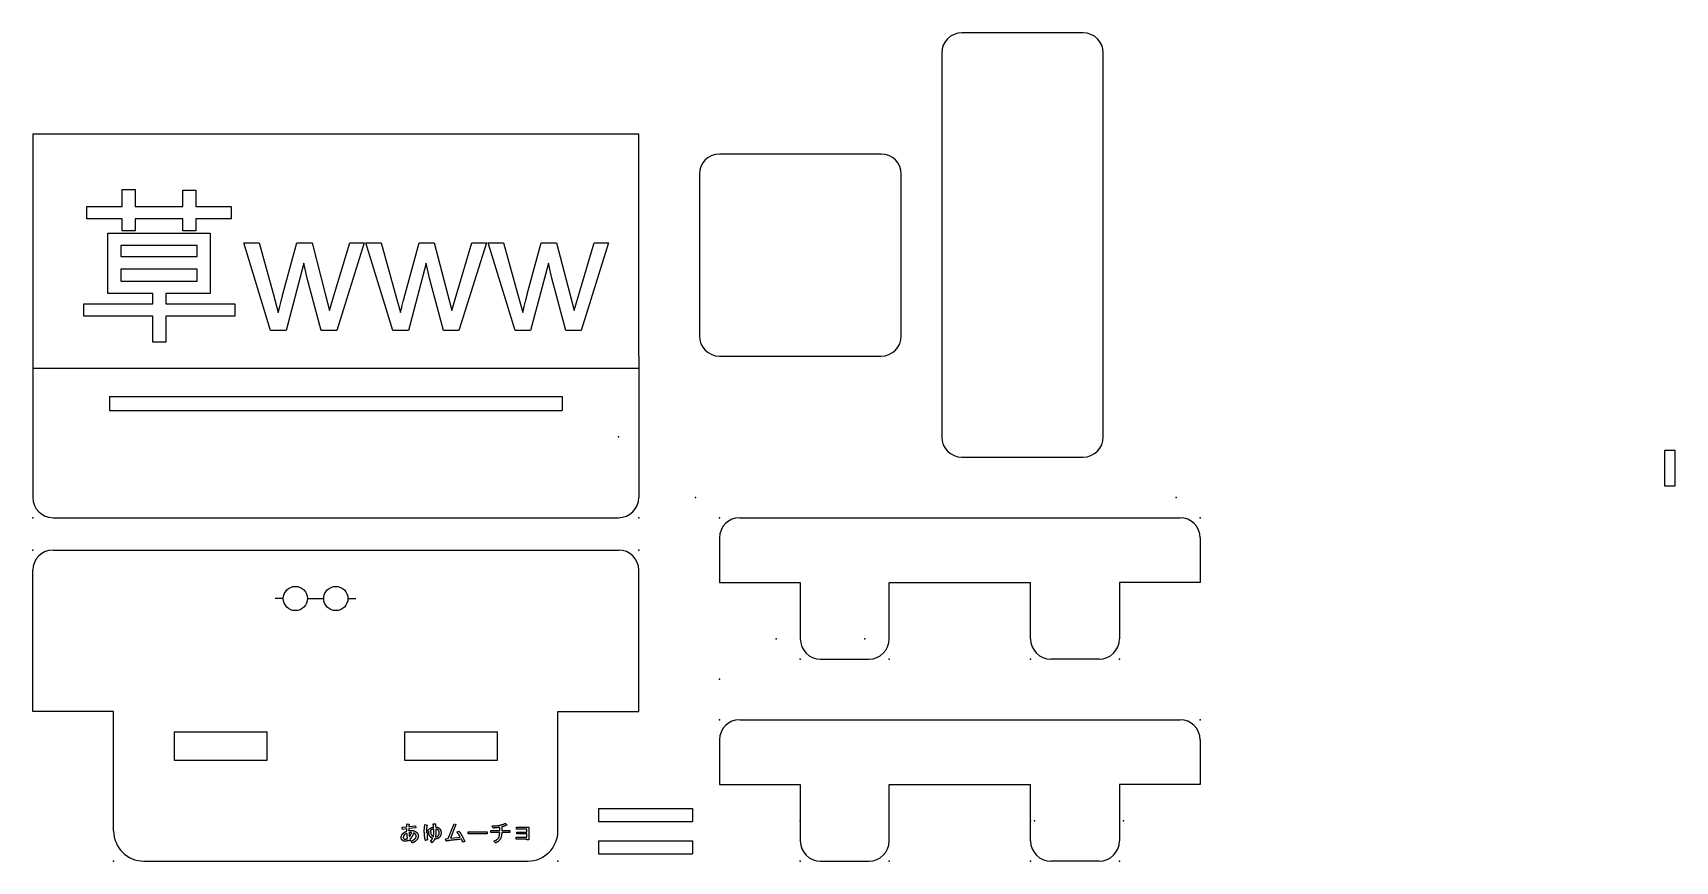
# Model space of a CAD drawing. Header units: millimetres. Extents: x -145 to 262, y -105 to 100.
import ezdxf

# ---------------------------------------------------------------- set-up
doc = ezdxf.new("R2010")
doc.units = ezdxf.units.MM
doc.header["$MEASUREMENT"] = 0
for name, color, linetype in [('レーザーカット v8_Sketch1', 7, 'Continuous'), ('レーザーカット v8_Sketch10', 7, 'Continuous'), ('レーザーカット v8_Sketch11', 7, 'Continuous'), ('レーザーカット v8_Sketch12', 7, 'Continuous'), ('レーザーカット v8_Sketch13', 7, 'Continuous'), ('レーザーカット v8_Sketch14', 7, 'Continuous'), ('レーザーカット v8_Sketch15', 7, 'Continuous'), ('レーザーカット v8_Sketch16', 7, 'Continuous'), ('レーザーカット v8_Sketch17', 7, 'Continuous'), ('レーザーカット v8_Sketch18', 7, 'Continuous'), ('レーザーカット v8_Sketch19', 7, 'Continuous'), ('レーザーカット v8_Sketch2', 7, 'Continuous'), ('レーザーカット v8_Sketch20', 7, 'Continuous'), ('レーザーカット v8_Sketch21', 7, 'Continuous'), ('レーザーカット v8_Sketch22', 7, 'Continuous'), ('レーザーカット v8_Sketch23', 7, 'Continuous'), ('レーザーカット v8_Sketch24', 7, 'Continuous'), ('レーザーカット v8_Sketch25', 7, 'Continuous'), ('レーザーカット v8_Sketch26', 7, 'Continuous'), ('レーザーカット v8_Sketch27', 7, 'Continuous'), ('レーザーカット v8_Sketch28', 7, 'Continuous'), ('レーザーカット v8_Sketch29', 7, 'Continuous'), ('レーザーカット v8_Sketch3', 7, 'Continuous'), ('レーザーカット v8_Sketch30', 7, 'Continuous'), ('レーザーカット v8_Sketch4', 7, 'Continuous'), ('レーザーカット v8_Sketch5', 7, 'Continuous'), ('レーザーカット v8_Sketch9', 7, 'Continuous')]:
    doc.layers.add(name, color=color, linetype=linetype)

msp = doc.modelspace()

# ---------------------------------------------------------------- linework, layer by layer
at = {"layer": 'レーザーカット v8_Sketch1'}
msp.add_point((0, 0), dxfattribs=at)
at = {"layer": 'レーザーカット v8_Sketch10'}
for p, q in [((115, 100), (85, 100)), ((80, 95), (80, 0)), ((120, 0), (120, 95)), ((85, -5), (115, -5))]:
    msp.add_line(p, q, dxfattribs=at)
for centre, start, end in [((85, 95), 90, 180), ((115, 95), 0, 90), ((85, 0), 180, 270), ((115, 0), 270, 360)]:
    msp.add_arc(centre, 5, start, end, dxfattribs=at)
msp.add_point((0, 0), dxfattribs=at)
at = {"layer": 'レーザーカット v8_Sketch11'}
msp.add_point((0, 0), dxfattribs=at)
at = {"layer": 'レーザーカット v8_Sketch12'}
for p, q in [((30, -20), (139, -20)), ((25, -25), (25, -36)), ((144, -25), (144, -36)), ((25, -36), (45, -36)), ((45, -36), (45, -50)), ((67, -50), (67, -36)), ((67, -36), (102, -36)), ((102, -50), (102, -36)), ((144, -36), (124, -36)), ((124, -36), (124, -50)), ((50, -55), (62, -55)), ((119, -55), (107, -55))]:
    msp.add_line(p, q, dxfattribs=at)
for centre, start, end in [((30, -25), 90, 180), ((139, -25), 0, 90), ((50, -50), 180, 270), ((62, -50), 270, 0), ((107, -50), 180, 270), ((119, -50), 270, 360)]:
    msp.add_arc(centre, 5, start, end, dxfattribs=at)
for p in [(0, 0), (25, -20), (144, -20), (45, -55), (67, -55), (102, -55), (124, -55)]:
    msp.add_point(p, dxfattribs=at)
at = {"layer": 'レーザーカット v8_Sketch13'}
msp.add_point((0, 0), dxfattribs=at)
at = {"layer": 'レーザーカット v8_Sketch14'}
for p, q in [((30, -70), (139, -70)), ((25, -75), (25, -86)), ((144, -75), (144, -86)), ((25, -86), (45, -86)), ((45, -86), (45, -100)), ((67, -86), (102, -86)), ((67, -100), (67, -86)), ((102, -100), (102, -86)), ((144, -86), (124, -86)), ((124, -86), (124, -100)), ((50, -105), (62, -105)), ((119, -105), (107, -105))]:
    msp.add_line(p, q, dxfattribs=at)
for centre, start, end in [((30, -75), 90, 180), ((139, -75), 0, 90), ((50, -100), 180, 270), ((62, -100), 270, 0), ((107, -100), 180, 270), ((119, -100), 270, 360)]:
    msp.add_arc(centre, 5, start, end, dxfattribs=at)
for p in [(0, 0), (25, -70), (144, -70), (45, -105), (67, -105), (102, -105), (124, -105)]:
    msp.add_point(p, dxfattribs=at)
at = {"layer": 'レーザーカット v8_Sketch15'}
for p, q in [((-126, 10), (-126, 6.5)), ((-126, 10), (-14, 10)), ((-14, 10), (-14, 6.5)), ((-126, 6.5), (-14, 6.5)), ((-110, -73), (-110, -80)), ((-110, -73), (-87, -73)), ((-87, -80), (-87, -73)), ((-53, -73), (-53, -80)), ((-53, -73), (-30, -73)), ((-30, -80), (-30, -73)), ((-110, -80), (-87, -80)), ((-53, -80), (-30, -80))]:
    msp.add_line(p, q, dxfattribs=at)
for centre in [(-80, -40), (-70, -40)]:
    msp.add_circle(centre, 3, dxfattribs=at)
msp.add_point((0, 0), dxfattribs=at)
at = {"layer": 'レーザーカット v8_Sketch16'}
for p, q in [((-83, -40), (-85, -40)), ((-77, -40), (-73, -40))]:
    msp.add_line(p, q, dxfattribs=at)
msp.add_point((0, 0), dxfattribs=at)
at = {"layer": 'レーザーカット v8_Sketch17'}
msp.add_line((-67, -40), (-65, -40), dxfattribs=at)
msp.add_point((0, 0), dxfattribs=at)
at = {"layer": 'レーザーカット v8_Sketch18'}
msp.add_point((0, 0), dxfattribs=at)
at = {"layer": 'レーザーカット v8_Sketch19'}
for p, q in [((-53.56, -96.63), (-52.42, -96.49)), ((-53.5, -97.13), (-53.56, -96.63)), ((-52.42, -97), (-53.5, -97.13)), ((-52.42, -96.49), (-52.38, -95.8)), ((-52.38, -95.8), (-51.84, -95.84)), ((-50.19, -96.73), (-51.92, -96.95)), ((-51.92, -96.95), (-51.91, -97.46)), ((-51.91, -96.42), (-50.26, -96.22)), ((-50.26, -96.22), (-50.19, -96.73)), ((-47.92, -95.95), (-47.39, -96.07)), ((-45.92, -95.79), (-45.35, -95.74)), ((-42.17, -99.42), (-40.71, -95.74)), ((-40.25, -95.92), (-41.61, -99.35)), ((-40.71, -95.74), (-40.25, -95.92)), ((-31.6, -97.9), (-31.6, -97.4)), ((-31.6, -97.4), (-29.42, -97.4)), ((-31.06, -96.81), (-31.29, -96.23)), ((-29.42, -97.4), (-29.42, -96.64)), ((-28.91, -96.53), (-28.91, -97.4)), ((-28.91, -97.4), (-26.94, -97.4)), ((-28.04, -95.62), (-27.67, -96.05)), ((-26.94, -97.4), (-26.94, -97.9)), ((-25.24, -97.05), (-25.24, -96.59)), ((-25.24, -96.59), (-22.22, -96.59)), ((-22.69, -97.05), (-25.24, -97.05)), ((-22.69, -97.79), (-22.69, -97.05)), ((-22.22, -96.59), (-22.22, -99.72)), ((-52.01, -100.06), (-52.09, -99.85)), ((-51.51, -99.84), (-52.01, -100.06)), ((-51.05, -100.5), (-51.34, -100.02)), ((-47.3, -99.73), (-47.83, -99.88)), ((-47.57, -98.09), (-47.56, -98.09)), ((-46.95, -97.88), (-46.95, -97.69)), ((-46.17, -100.44), (-46.56, -100.01)), ((-45.36, -99.02), (-45.27, -99.02)), ((-42.81, -99.49), (-42.17, -99.42)), ((-42.68, -100.03), (-42.81, -99.49)), ((-41.61, -99.35), (-39.17, -99.08)), ((-40.03, -97.81), (-39.51, -97.59)), ((-38.08, -100.11), (-38.58, -100.31)), ((-37.21, -97.77), (-32.55, -97.77)), ((-37.21, -98.27), (-37.21, -97.77)), ((-32.55, -98.27), (-37.21, -98.27)), ((-32.55, -97.77), (-32.55, -98.27)), ((-29.42, -97.9), (-31.6, -97.9)), ((-30.44, -100.47), (-30.88, -100.02)), ((-26.94, -97.9), (-28.91, -97.9)), ((-25.35, -99.54), (-25.35, -99.08)), ((-25.35, -99.08), (-22.69, -99.08)), ((-22.69, -99.54), (-25.35, -99.54)), ((-25.18, -97.79), (-22.69, -97.79)), ((-25.18, -98.25), (-25.18, -97.79)), ((-22.69, -98.25), (-25.18, -98.25)), ((-22.69, -99.08), (-22.69, -98.25)), ((-22.69, -99.72), (-22.69, -99.54)), ((-22.22, -99.72), (-22.69, -99.72))]:
    msp.add_line(p, q, dxfattribs=at)
for points in [[(-53.43, -98.21), (-53.05, -97.78), (-52.42, -97.57)], [(-52.42, -97.57), (-52.42, -97.38), (-52.42, -97)], [(-51.84, -95.84), (-51.88, -96.04), (-51.91, -96.42)], [(-51.91, -97.46), (-51.71, -97.4), (-51.3, -97.4)], [(-51.3, -97.4), (-50.61, -97.4), (-50.1, -97.8)], [(-48.09, -97.55), (-48.09, -96.63), (-47.92, -95.95)], [(-47.83, -99.88), (-48.09, -98.7), (-48.09, -97.55)], [(-47.39, -96.07), (-47.58, -97.09), (-47.58, -97.79)], [(-47.56, -98.09), (-47.42, -97.53), (-46.9, -97.1)], [(-46.9, -97.1), (-46.37, -96.66), (-45.77, -96.57)], [(-46.52, -97.37), (-46.53, -97.53), (-46.53, -97.6)], [(-45.73, -97.06), (-46.17, -97.09), (-46.52, -97.37)], [(-45.77, -96.57), (-45.81, -96.18), (-45.92, -95.79)], [(-45.76, -98.24), (-45.72, -97.78), (-45.72, -97.38)], [(-45.72, -97.38), (-45.72, -97.25), (-45.73, -97.06)], [(-45.35, -95.74), (-45.31, -96.04), (-45.27, -96.55)], [(-45.27, -96.55), (-44.64, -96.59), (-44.29, -96.97)], [(-44.61, -97.35), (-44.84, -97.1), (-45.23, -97.05)], [(-45.23, -97.05), (-45.21, -97.35), (-45.21, -97.66)], [(-44.38, -97.97), (-44.38, -97.61), (-44.61, -97.35)], [(-44.29, -96.97), (-43.94, -97.35), (-43.94, -97.97)], [(-31.29, -96.23), (-31.07, -96.27), (-30.77, -96.27)], [(-29.42, -96.64), (-30.14, -96.78), (-31.06, -96.81)], [(-30.77, -96.27), (-30.11, -96.27), (-29.26, -96.08)], [(-29.26, -96.08), (-28.41, -95.89), (-28.04, -95.62)], [(-27.67, -96.05), (-28.19, -96.35), (-28.91, -96.53)], [(-53.8, -99.16), (-53.8, -98.63), (-53.43, -98.21)], [(-53.54, -99.83), (-53.8, -99.57), (-53.8, -99.16)], [(-52.9, -100.09), (-53.28, -100.09), (-53.54, -99.83)], [(-53.04, -98.51), (-53.3, -98.8), (-53.3, -99.12)], [(-53.3, -99.12), (-53.3, -99.31), (-53.17, -99.44)], [(-53.17, -99.44), (-53.04, -99.56), (-52.83, -99.56)], [(-52.38, -98.08), (-52.77, -98.23), (-53.04, -98.51)], [(-52.09, -99.85), (-52.45, -100.09), (-52.9, -100.09)], [(-52.83, -99.56), (-52.57, -99.56), (-52.23, -99.34)], [(-52.23, -99.34), (-52.36, -98.63), (-52.38, -98.08)], [(-51.36, -97.92), (-51.63, -97.92), (-51.88, -97.97)], [(-51.88, -97.97), (-51.83, -98.57), (-51.78, -98.94)], [(-51.78, -98.94), (-51.5, -98.66), (-51.23, -97.93)], [(-50.72, -98.02), (-51.08, -99.07), (-51.65, -99.54)], [(-51.65, -99.54), (-51.6, -99.69), (-51.51, -99.84)], [(-51.23, -97.93), (-51.27, -97.92), (-51.36, -97.92)], [(-51.34, -100.02), (-50.09, -99.52), (-50.09, -98.86)], [(-50, -99.78), (-50.4, -100.24), (-51.05, -100.5)], [(-50.27, -98.35), (-50.44, -98.12), (-50.72, -98.02)], [(-50.09, -98.86), (-50.09, -98.58), (-50.27, -98.35)], [(-50.1, -97.8), (-49.59, -98.21), (-49.59, -98.82)], [(-49.59, -98.82), (-49.59, -99.32), (-50, -99.78)], [(-47.58, -97.79), (-47.58, -98), (-47.57, -98.09)], [(-46.95, -97.69), (-47.41, -98.17), (-47.41, -98.97)], [(-47.41, -98.97), (-47.41, -99.34), (-47.3, -99.73)], [(-46.73, -98.8), (-46.95, -98.44), (-46.95, -97.88)], [(-46.03, -99.38), (-46.51, -99.16), (-46.73, -98.8)], [(-46.56, -100.01), (-46.22, -99.74), (-46.03, -99.38)], [(-46.53, -97.6), (-46.53, -98.13), (-46.35, -98.47)], [(-46.35, -98.47), (-46.18, -98.81), (-45.86, -98.91)], [(-45.54, -99.51), (-45.76, -100.07), (-46.17, -100.44)], [(-45.86, -98.91), (-45.8, -98.69), (-45.76, -98.24)], [(-45.33, -99.52), (-45.44, -99.52), (-45.54, -99.51)], [(-45.21, -97.66), (-45.21, -98.45), (-45.36, -99.02)], [(-44.33, -99.07), (-44.73, -99.52), (-45.33, -99.52)], [(-45.27, -99.02), (-44.86, -99.02), (-44.62, -98.69)], [(-44.62, -98.69), (-44.38, -98.35), (-44.38, -97.97)], [(-43.94, -97.97), (-43.94, -98.6), (-44.33, -99.07)], [(-38.88, -99.56), (-41.69, -99.84), (-42.68, -100.03)], [(-39.17, -99.08), (-39.63, -98.21), (-40.03, -97.81)], [(-39.51, -97.59), (-38.77, -98.53), (-38.08, -100.11)], [(-38.58, -100.31), (-38.68, -99.96), (-38.88, -99.56)], [(-30.88, -100.02), (-30.13, -99.82), (-29.78, -99.34)], [(-28.91, -97.9), (-28.91, -99.89), (-30.44, -100.47)], [(-29.78, -99.34), (-29.43, -98.87), (-29.42, -97.9)]]:
    msp.add_open_spline(points, degree=2, dxfattribs=at)
msp.add_point((0, 0), dxfattribs=at)
at = {"layer": 'レーザーカット v8_Sketch2'}
for p, q in [((-145, 17), (5, 17)), ((-140, -28), (0, -28)), ((-145, -68), (-145, -33)), ((5, -68), (5, -33)), ((-125, -68), (-145, -68)), ((-125, -97.5), (-125, -68)), ((-15, -97.5), (-15, -68)), ((-15, -68), (5, -68)), ((-117.5, -105), (-22.5, -105))]:
    msp.add_line(p, q, dxfattribs=at)
for centre, radius, start, end in [((-140, -33), 5, 90, 180), ((0, -33), 5, 0, 90), ((-117.5, -97.5), 7.5, 180, 270), ((-22.5, -97.5), 7.5, 270, 0)]:
    msp.add_arc(centre, radius, start, end, dxfattribs=at)
for p in [(0, 0), (-145, -28), (5, -28), (103, -95), (125, -95), (-125, -105), (-15, -105)]:
    msp.add_point(p, dxfattribs=at)
at = {"layer": 'レーザーカット v8_Sketch20'}
for p, q in [((-5, -92), (18.3, -92)), ((-5, -92), (-5, -95.2)), ((18.3, -92), (18.3, -95.2)), ((-5, -95.2), (18.3, -95.2)), ((-5, -100), (18.3, -100)), ((-5, -100), (-5, -103.2)), ((18.3, -100), (18.3, -103.2)), ((-5, -103.2), (18.3, -103.2))]:
    msp.add_line(p, q, dxfattribs=at)
msp.add_point((0, 0), dxfattribs=at)
at = {"layer": 'レーザーカット v8_Sketch21'}
msp.add_point((0, 0), dxfattribs=at)
at = {"layer": 'レーザーカット v8_Sketch22'}
msp.add_point((0, 0), dxfattribs=at)
at = {"layer": 'レーザーカット v8_Sketch23'}
msp.add_point((0, 0, 0.85), dxfattribs=at)
at = {"layer": 'レーザーカット v8_Sketch24'}
msp.add_point((0, 0), dxfattribs=at)
at = {"layer": 'レーザーカット v8_Sketch25'}
msp.add_point((0, 0), dxfattribs=at)
at = {"layer": 'レーザーカット v8_Sketch26'}
msp.add_point((0, 0), dxfattribs=at)
at = {"layer": 'レーザーカット v8_Sketch27'}
msp.add_point((0, 0), dxfattribs=at)
at = {"layer": 'レーザーカット v8_Sketch28'}
msp.add_point((0, 0), dxfattribs=at)
at = {"layer": 'レーザーカット v8_Sketch29'}
msp.add_point((0, 0), dxfattribs=at)
at = {"layer": 'レーザーカット v8_Sketch3'}
for p in [(0, 0), (19.01, -15), (138.01, -15), (39.01, -50), (61.01, -50)]:
    msp.add_point(p, dxfattribs=at)
at = {"layer": 'レーザーカット v8_Sketch30'}
for p, q in [((-122.88, 61.21), (-119.71, 61.21)), ((-122.88, 57.06), (-122.88, 61.21)), ((-119.71, 61.21), (-119.71, 57.06)), ((-107.88, 57.06), (-107.88, 61.09)), ((-107.88, 61.09), (-104.69, 61.09)), ((-104.69, 61.09), (-104.69, 57.06)), ((-131.64, 54.01), (-131.64, 57.06)), ((-131.64, 57.06), (-122.88, 57.06)), ((-119.71, 57.06), (-107.88, 57.06)), ((-104.69, 57.06), (-95.89, 57.06)), ((-95.89, 57.06), (-95.89, 54.01)), ((-122.88, 54.01), (-131.64, 54.01)), ((-122.88, 50.98), (-122.88, 54.01)), ((-107.88, 54.01), (-119.71, 54.01)), ((-119.71, 54.01), (-119.71, 50.98)), ((-107.88, 50.98), (-107.88, 54.01)), ((-95.89, 54.01), (-104.69, 54.01)), ((-104.69, 54.01), (-104.69, 50.98)), ((-126.4, 35.49), (-126.4, 50.45)), ((-126.4, 50.45), (-101.09, 50.45)), ((-119.71, 50.98), (-122.88, 50.98)), ((-104.69, 50.98), (-107.88, 50.98)), ((-101.09, 50.45), (-101.09, 35.49)), ((-104.28, 47.38), (-123.23, 47.38)), ((-123.23, 47.38), (-123.23, 44.61)), ((-104.28, 44.61), (-104.28, 47.38)), ((-92.8, 48.03), (-88.99, 48.03)), ((-86.15, 26.3), (-92.8, 48.03)), ((-88.99, 48.03), (-85.53, 35.49)), ((-83.12, 35.3), (-79.66, 48.03)), ((-79.66, 48.03), (-75.87, 48.03)), ((-75.87, 48.03), (-72.62, 35.43)), ((-70.29, 35.47), (-66.56, 48.03)), ((-62.98, 48.03), (-69.78, 26.3)), ((-66.56, 48.03), (-62.98, 48.03)), ((-55.88, 26.3), (-62.53, 48.03)), ((-62.53, 48.03), (-58.73, 48.03)), ((-58.73, 48.03), (-55.27, 35.49)), ((-52.85, 35.3), (-49.39, 48.03)), ((-49.39, 48.03), (-45.61, 48.03)), ((-45.61, 48.03), (-42.35, 35.43)), ((-40.02, 35.47), (-36.3, 48.03)), ((-32.72, 48.03), (-39.51, 26.3)), ((-36.3, 48.03), (-32.72, 48.03)), ((-32.27, 48.03), (-28.46, 48.03)), ((-25.61, 26.3), (-32.27, 48.03)), ((-28.46, 48.03), (-25, 35.49)), ((-22.59, 35.3), (-19.13, 48.03)), ((-19.13, 48.03), (-15.34, 48.03)), ((-15.34, 48.03), (-12.09, 35.43)), ((-9.76, 35.47), (-6.03, 48.03)), ((-2.45, 48.03), (-9.24, 26.3)), ((-6.03, 48.03), (-2.45, 48.03)), ((-123.23, 44.61), (-104.28, 44.61)), ((-104.28, 41.54), (-123.23, 41.54)), ((-123.23, 41.54), (-123.23, 38.54)), ((-104.28, 38.54), (-104.28, 41.54)), ((-77.9, 43.02), (-82.3, 26.3)), ((-77.06, 39.31), (-77.9, 43.02)), ((-47.63, 43.02), (-52.03, 26.3)), ((-46.79, 39.31), (-47.63, 43.02)), ((-17.37, 43.02), (-21.77, 26.3)), ((-16.53, 39.31), (-17.37, 43.02)), ((-123.23, 38.54), (-104.28, 38.54)), ((-73.6, 26.3), (-77.06, 39.31)), ((-43.34, 26.3), (-46.79, 39.31)), ((-13.07, 26.3), (-16.53, 39.31)), ((-132.35, 32.93), (-115.27, 32.93)), ((-132.35, 29.86), (-132.35, 32.93)), ((-115.27, 35.49), (-126.4, 35.49)), ((-115.27, 32.93), (-115.27, 35.49)), ((-112.07, 35.49), (-112.07, 32.93)), ((-101.09, 35.49), (-112.07, 35.49)), ((-112.07, 32.93), (-95.01, 32.93)), ((-95.01, 32.93), (-95.01, 29.86)), ((-85.53, 35.49), (-84.24, 30.82)), ((-72.62, 35.43), (-71.54, 31.27)), ((-71.54, 31.27), (-70.29, 35.47)), ((-55.27, 35.49), (-53.98, 30.82)), ((-42.35, 35.43), (-41.27, 31.27)), ((-41.27, 31.27), (-40.02, 35.47)), ((-25, 35.49), (-23.71, 30.82)), ((-12.09, 35.43), (-11, 31.27)), ((-11, 31.27), (-9.76, 35.47)), ((-115.27, 29.86), (-132.35, 29.86)), ((-115.27, 23.45), (-115.27, 29.86)), ((-95.01, 29.86), (-112.07, 29.86)), ((-112.07, 29.86), (-112.07, 23.45)), ((-82.3, 26.3), (-86.15, 26.3)), ((-69.78, 26.3), (-73.6, 26.3)), ((-52.03, 26.3), (-55.88, 26.3)), ((-39.51, 26.3), (-43.34, 26.3)), ((-21.77, 26.3), (-25.61, 26.3)), ((-9.24, 26.3), (-13.07, 26.3)), ((-112.07, 23.45), (-115.27, 23.45))]:
    msp.add_line(p, q, dxfattribs=at)
for points in [[(-84.24, 30.82), (-84.16, 31.17), (-83.12, 35.3)], [(-53.98, 30.82), (-53.9, 31.17), (-52.85, 35.3)], [(-23.71, 30.82), (-23.63, 31.17), (-22.59, 35.3)]]:
    msp.add_open_spline(points, degree=2, dxfattribs=at)
msp.add_point((0, 0), dxfattribs=at)
at = {"layer": 'レーザーカット v8_Sketch4'}
for p in [(0, 0), (25, -60), (45, -95), (102, -95)]:
    msp.add_point(p, dxfattribs=at)
at = {"layer": 'レーザーカット v8_Sketch5'}
for p, q in [((-145, 75), (5, 75)), ((-145, 75), (-145, 20)), ((5, 20), (5, 75)), ((-145, 20), (-145, -15)), ((5, 20), (5, -15)), ((261.57, -3.39), (258.97, -3.39)), ((258.97, -3.39), (258.97, -12.07)), ((261.57, -12.07), (261.57, -3.39)), ((258.97, -12.07), (261.57, -12.07)), ((-140, -20), (0, -20))]:
    msp.add_line(p, q, dxfattribs=at)
for centre, start, end in [((-140, -15), 180, 270), ((0, -15), 270, 0)]:
    msp.add_arc(centre, 5, start, end, dxfattribs=at)
for p in [(0, 0), (-145, -20), (5, -20)]:
    msp.add_point(p, dxfattribs=at)
at = {"layer": 'レーザーカット v8_Sketch9'}
for p, q in [((65, 70), (25, 70)), ((20, 65), (20, 25)), ((70, 25), (70, 65)), ((25, 20), (65, 20))]:
    msp.add_line(p, q, dxfattribs=at)
for centre, start, end in [((25, 65), 90, 180), ((65, 65), 0, 90), ((25, 25), 180, 270), ((65, 25), 270, 0)]:
    msp.add_arc(centre, 5, start, end, dxfattribs=at)
msp.add_point((0, 0), dxfattribs=at)

doc.saveas('drawing.dxf')
